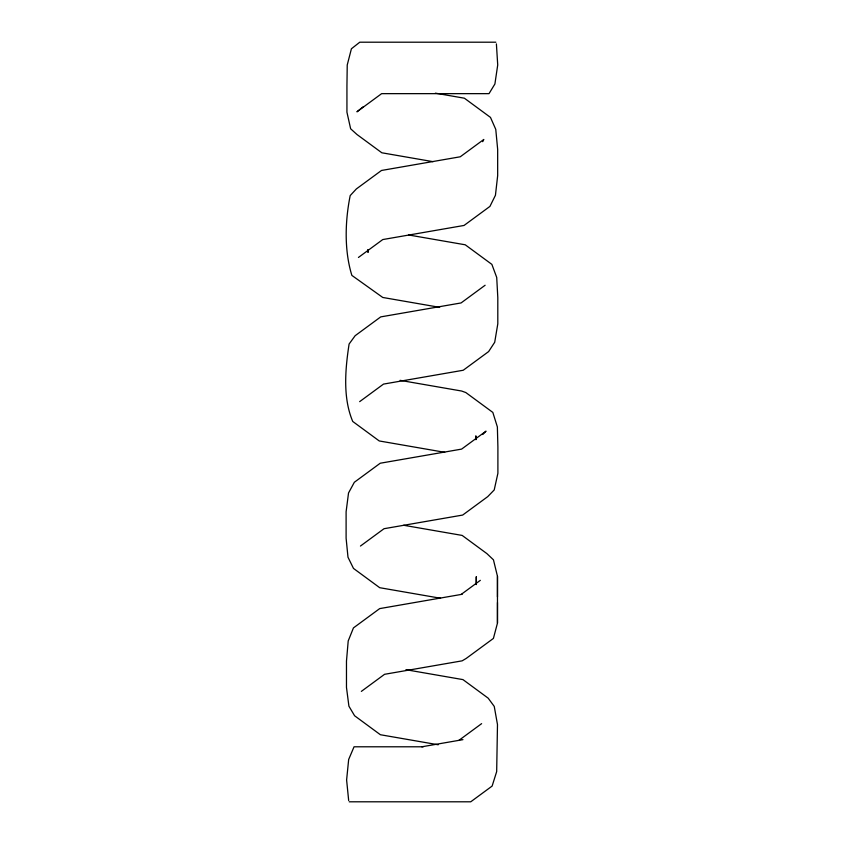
<?xml version="1.0" encoding="UTF-8"?>
<svg xmlns="http://www.w3.org/2000/svg" width="844" height="844" viewBox="0 0 844 844"><rect width="100%" height="100%" fill="white"/><g stroke="black" fill="none" stroke-linecap="round" stroke-linejoin="round"><path stroke-width="1.27" d="M476.28 584.576L476.28 576.863L476.28 584.386M361.348 691.384L384.569 674.303L462.132 660.841L466.183 658.447L493.413 638.423L497.464 623.094L497.475 602.521M497.464 596.93L497.475 576.357L493.445 559.815L486.893 553.611L462.164 535.423L403.643 525.263M482.715 141.686L483.812 139.46L460.254 156.784L381.488 170.467L356.358 188.94L350.197 195.586C345.048 221.054 344.13 250.404 351.874 275.408L382.765 297.468L439.64 307.343M482.779 434.502L486.017 431.157L461.615 449.103L380.233 463.229L354.343 482.272L348.53 492.98L346.103 511.781L346.103 538.177L347.992 557.23L353.478 568.413L379.705 587.698L440.557 598.259M363.384 106.65L356.928 111.819L381.636 93.652L489.014 93.652L494.901 83.989L497.717 64.988L496.399 43.899M358.436 257.452L382.765 239.559L464.042 225.453L489.942 206.4L495.439 195.28L497.665 175.626L497.665 149.399L495.766 129.375L490.48 117.4L464.379 98.199L435.377 93.167M485.121 285.251L461.067 302.943L380.728 316.89L355.145 335.712L349.099 344.025C345.259 369.039 342.664 397.672 352.739 421.462L379.251 440.958L444.682 452.31M359.649 401.649L383.514 384.094L463.229 370.252L488.623 351.579L494.711 342.263L497.802 323.832L497.802 297.563L496.715 277.444L491.873 264.383L465.234 244.792L408.559 234.959M360.451 546.047L384.02 528.713L462.67 515.062L487.726 496.641L494.215 489.942L497.897 473.294L497.897 446.993L497.369 426.937L492.833 412.421L465.825 392.555L461.615 391.025L400.088 380.349M461.288 594.345L480.341 580.334M458.904 740.357L481.629 723.646M462.164 594.281L379.684 608.608L353.446 627.904L348.203 640.955L346.473 661.137L346.473 687.417L348.91 706.185L354.596 715.754L380.391 734.734L438.205 744.767M421.821 746.792L462.955 739.65M495.839 42.2L359.787 42.2L351.41 48.773L347.232 64.999L346.937 86.077L346.937 112.189L350.64 128.784L356.928 134.47L381.836 152.785L433.035 161.668M423.171 746.792L354.058 746.792L348.667 759.473L346.61 779.993L348.667 800.513M349.216 801.8L470.741 801.8L492.126 786.07L496.673 771.606L497.485 724.574L494.246 706.407L488.18 698.167L462.955 679.61L405.911 669.703M367.931 249.792L368.016 252.409L368.016 249.908M475.953 439.608L475.858 435.852L475.858 439.576M497.475 576.357L497.464 623.094"/></g></svg>
